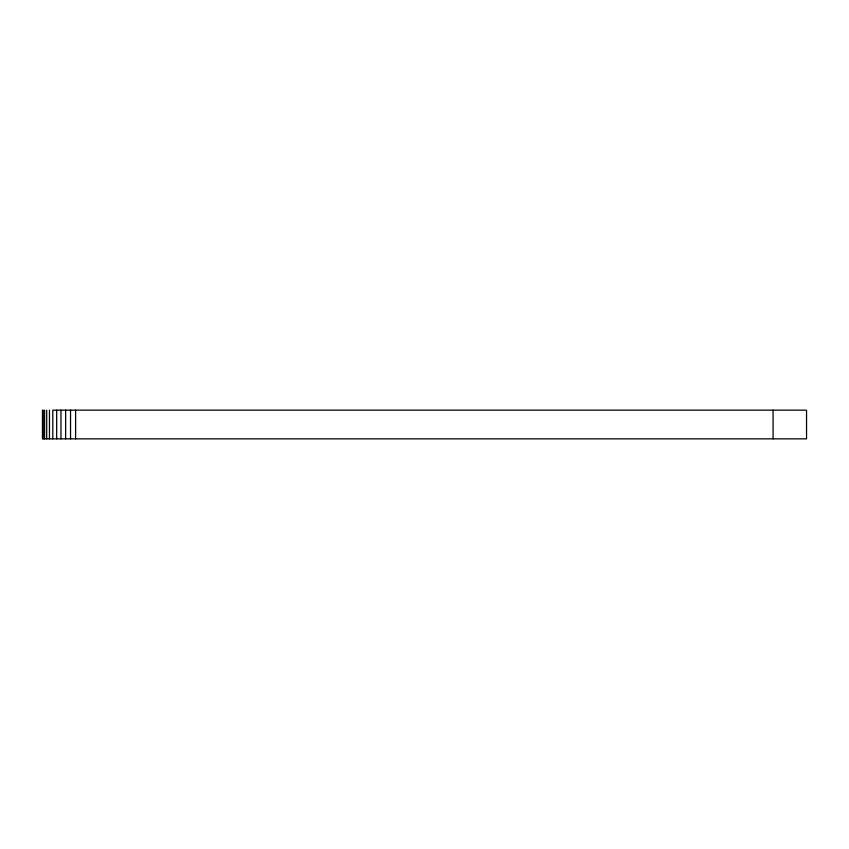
<?xml version="1.0" encoding="UTF-8"?>
<svg xmlns="http://www.w3.org/2000/svg" width="849" height="849" viewBox="0 0 849 849"><rect width="100%" height="100%" fill="white"/><g stroke="black" fill="none" stroke-linecap="round" stroke-linejoin="round"><path stroke-width="1.27" d="M805.414 410.152L52.808 410.152L52.808 438.848M806.55 410.152L806.55 438.848L42.45 438.848L42.45 410.152M773.078 410.152L773.078 438.848M75.614 410.152L75.614 438.848M70.541 410.152L70.541 438.848M65.638 410.152L65.638 438.848M60.979 410.152L60.979 438.848M56.671 410.152L56.671 438.848M49.465 410.152L49.465 438.848M46.706 410.152L46.706 438.848M44.583 410.152L44.583 438.848M43.161 410.152L43.161 438.848"/></g></svg>
